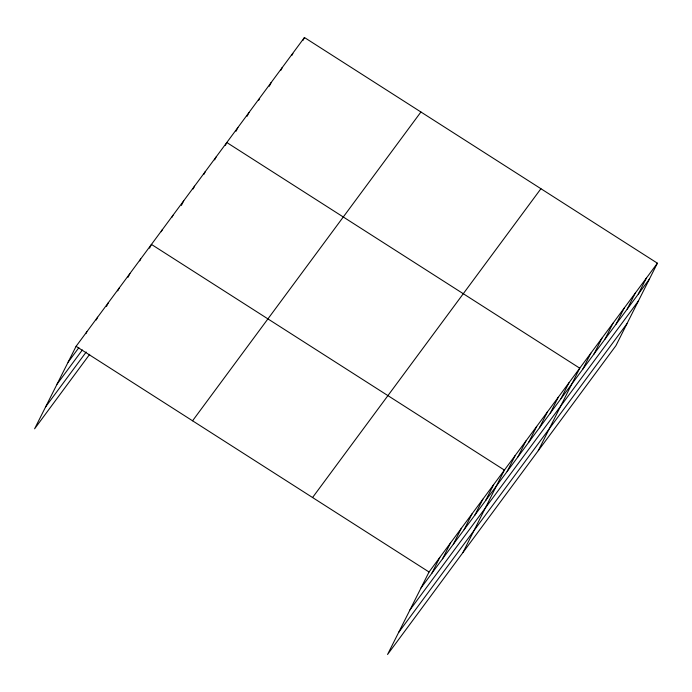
<?xml version="1.0" encoding="UTF-8"?>
<svg xmlns="http://www.w3.org/2000/svg" width="692" height="692" viewBox="0 0 692 692"><rect width="100%" height="100%" fill="white"/><g stroke="black" fill="none" stroke-linecap="round" stroke-linejoin="round"><path stroke-width="1.04" d="M657.4 263.194L429.04 571.999L387.555 654.485L615.915 345.68L657.4 263.194L304.445 37.515L76.085 346.32L34.6 428.806L89.692 354.304M85.912 333.63L86.855 331.762M96.205 320.007L97.624 317.204M106.499 306.392L108.385 302.646M117.735 290.891L119.154 288.088M128.029 277.276L129.914 273.53M139.741 260.841L140.684 258.972M149.567 248.16L151.444 244.414L504.399 470.093L462.913 552.579M161.271 231.725L162.213 229.856M172.04 217.167L172.983 215.298M181.39 205.42L183.743 200.741M193.094 188.994L194.513 186.183M203.863 174.436L205.273 171.625M214.624 159.878L216.042 157.067M225.393 145.32L226.803 142.509L579.758 368.187L538.272 450.674M236.015 131.255L237.901 127.51M247.105 116.256L248.99 112.511M258.67 100.323L259.612 98.446M269.292 86.258L271.178 82.512M280.848 70.325L282.267 67.513M291.946 55.325L292.889 53.448M303.035 40.326L304.445 37.515M431.799 573.365L439.809 557.441M442.56 558.807L450.57 542.883M453.329 544.249L461.339 528.325M464.09 529.691L472.1 513.767M474.859 515.133L482.869 499.209M485.62 500.576L493.63 484.651M507.158 471.46L515.168 455.535M517.919 456.902L525.929 440.977M528.688 442.344L536.698 426.419M539.449 427.786L547.458 411.861M550.218 413.228L558.228 397.303M560.978 398.67L568.988 382.745M582.837 369.113L590.847 353.188M593.935 354.114L601.945 338.189M605.024 339.115L613.034 323.19M616.114 324.115L624.123 308.191M627.203 309.116L635.213 293.192M638.301 294.117L646.311 278.193M68.076 362.245L78.845 347.687M57.029 384.207L82.365 349.953M45.646 406.844L86.18 352.038M192.566 420.788L420.926 111.992M312.568 497.522L540.928 188.717M421.03 587.923L649.39 279.118M409.984 609.886L638.344 301.089M398.601 632.523L626.961 323.718M76.085 346.32L429.04 571.999"/></g></svg>
